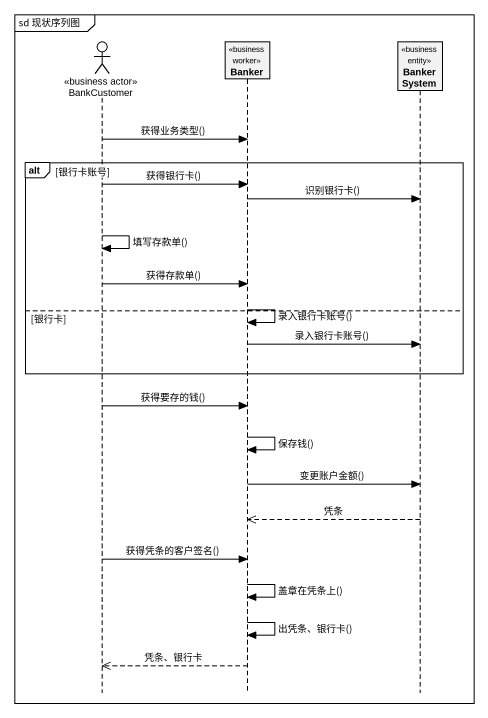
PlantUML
@startuml
mainframe sd 现状序列图
hide footbox
actor BankCustomer <<business actor>>
participant Banker <<business worker>>
participant BankerSystem <<business entity>>

BankCustomer -> Banker : 获得业务类型()
alt 银行卡账号
  BankCustomer -> Banker : 获得银行卡()
  Banker -> BankerSystem : 识别银行卡()
  BankCustomer -> BankCustomer : 填写存款单()
  BankCustomer -> Banker : 获得存款单()
  Banker -> Banker : 录入银行卡账号()
else 银行卡
  Banker -> BankerSystem : 录入银行卡账号()
end
BankCustomer -> Banker : 获得要存的钱()
Banker -> Banker : 保存钱()
Banker -> BankerSystem : 变更账户金额()
BankerSystem -->> Banker : 凭条
BankCustomer -> Banker : 获得凭条的客户签名()
Banker -> Banker : 盖章在凭条上()
Banker -> Banker : 出凭条、银行卡()
Banker -->> BankCustomer : 凭条、银行卡
@enduml
